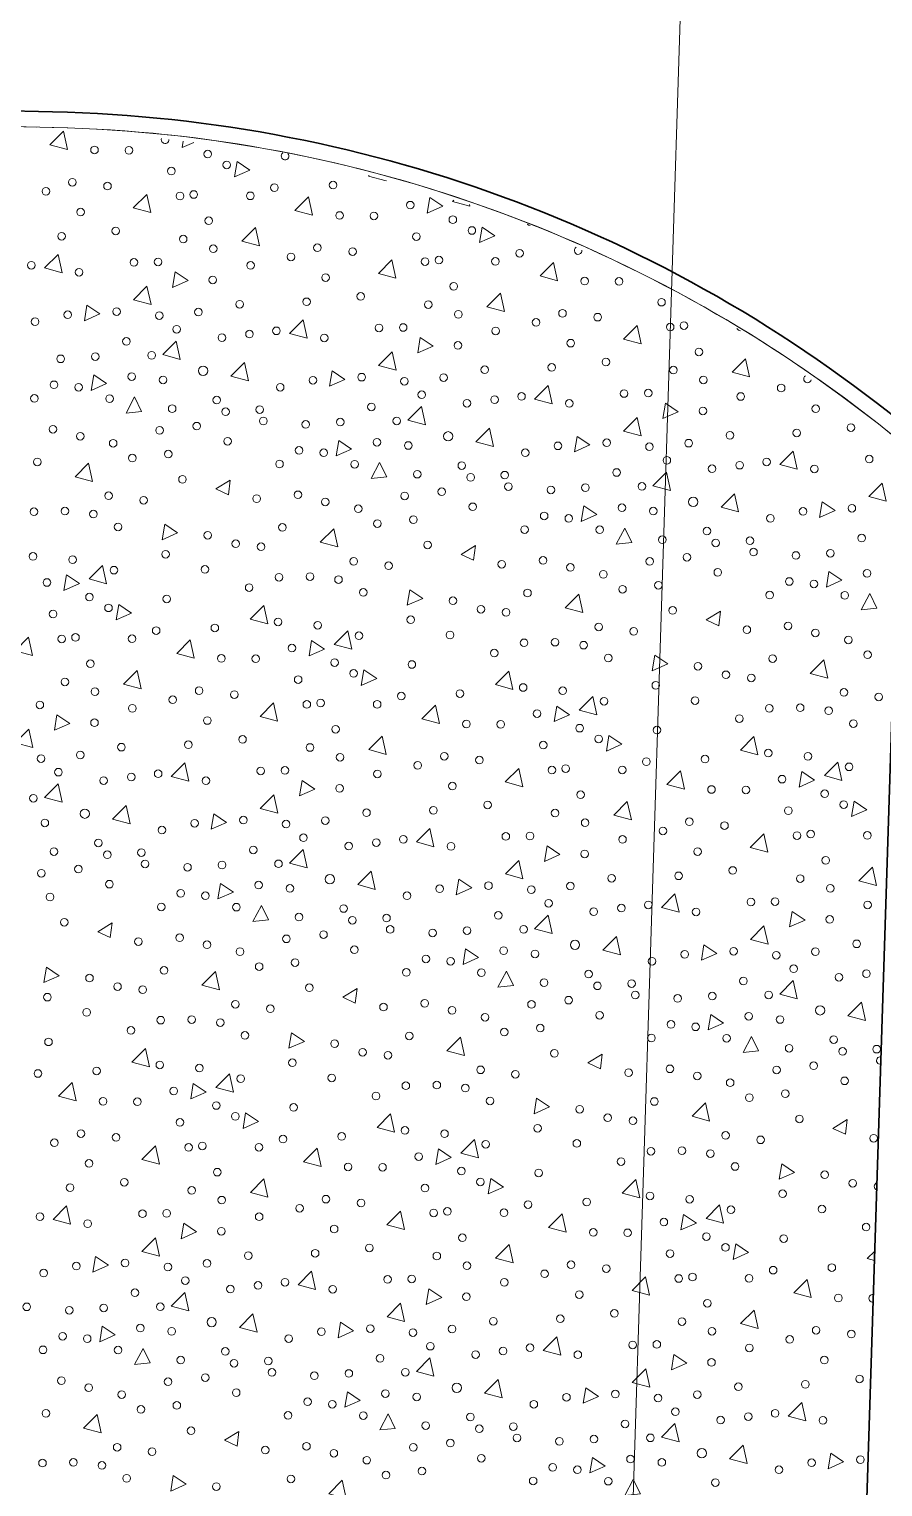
# Model space of a CAD drawing. Extents: x 2536801 to 2538856, y 7112140 to 7131569.
# Drawn here: x 2538194.9 to 2538231.5, y 7124911.7 to 7124974 of the extents above; entities that cross this region are included whole.
import ezdxf

# ---------------------------------------------------------------- set-up
doc = ezdxf.new("R2010")
doc.units = 0
doc.header["$LTSCALE"] = 100
doc.header["$MEASUREMENT"] = 0
for name, color, linetype, lineweight in [('D_BOC_XST', 4, 'Continuous', 13), ('D_EOS_ML', 7, 'Continuous', 30), ('D_EOT_ML', 7, 'Continuous', 13), ('D_FOC_XST', 4, 'Continuous', 30), ('D_RIPRAP_1', 7, 'Continuous', 0)]:
    doc.layers.add(name, color=color, linetype=linetype, lineweight=lineweight)

msp = doc.modelspace()

# ---------------------------------------------------------------- linework, layer by layer
at = {"layer": 'D_BOC_XST', "linetype": 'Continuous', "lineweight": 0}
msp.add_line((2538038.671, 7124973.335), (2538196.596, 7124969.806), dxfattribs=at)
msp.add_arc((2538194.604, 7124910.503), 59.333, 49.41596, 88.72014, dxfattribs=at)
at = {"layer": 'D_EOS_ML'}
msp.add_line((2538216.085, 7124449.685), (2538239.134, 7125173.106), dxfattribs=at)
at = {"layer": 'D_EOT_ML'}
msp.add_line((2538207.156, 7124483.476), (2538228.093, 7125140.592), dxfattribs=at)
at = {"layer": 'D_FOC_XST'}
msp.add_line((2538038.692, 7124974.001), (2538195.944, 7124970.488), dxfattribs=at)
msp.add_arc((2538194.604, 7124910.503), 60, 49.92551, 88.72014, dxfattribs=at)
at = {"layer": 'D_RIPRAP_1', "color": 7, "linetype": 'Continuous', "lineweight": 0}
for p, q in [((2538038.671, 7124973.335), (2538195.262, 7124969.836)), ((2538229.723, 7124877.721), (2538232.229, 7124956.385)), ((2538202.933, 7124954.372), (2538203.545, 7124954.745)), ((2538203.469, 7124954.117), (2538202.933, 7124954.372)), ((2538203.545, 7124954.745), (2538203.469, 7124954.117)), ((2538213.42, 7124951.569), (2538214.033, 7124951.942)), ((2538214.033, 7124951.942), (2538213.957, 7124951.314)), ((2538213.957, 7124951.314), (2538213.42, 7124951.569)), ((2538223.908, 7124948.767), (2538224.521, 7124949.139)), ((2538224.445, 7124948.512), (2538223.908, 7124948.767)), ((2538224.521, 7124949.139), (2538224.445, 7124948.512)), ((2538197.872, 7124935.435), (2538198.485, 7124935.807)), ((2538198.485, 7124935.807), (2538198.408, 7124935.18)), ((2538198.408, 7124935.18), (2538197.872, 7124935.435)), ((2538208.36, 7124932.632), (2538208.973, 7124933.004)), ((2538208.896, 7124932.377), (2538208.36, 7124932.632)), ((2538208.973, 7124933.004), (2538208.896, 7124932.377)), ((2538218.848, 7124929.829), (2538219.46, 7124930.202)), ((2538219.46, 7124930.202), (2538219.384, 7124929.574)), ((2538219.384, 7124929.574), (2538218.848, 7124929.829)), ((2538229.336, 7124927.026), (2538229.948, 7124927.399)), ((2538229.872, 7124926.771), (2538229.336, 7124927.026)), ((2538229.948, 7124927.399), (2538229.872, 7124926.771)), ((2538203.299, 7124913.695), (2538203.912, 7124914.067)), ((2538203.912, 7124914.067), (2538203.835, 7124913.439)), ((2538203.835, 7124913.439), (2538203.299, 7124913.695))]:
    msp.add_line(p, q, dxfattribs=at)
at = {"layer": 'D_RIPRAP_1', "color": 7, "linetype": 'Continuous', "lineweight": 0, "flags": 128}
for points in [[(2538196.577, 7124968.875), (2538195.826, 7124969.076), (2538196.406, 7124969.658)], [(2538203.725, 7124967.704), (2538203.836, 7124968.365), (2538204.385, 7124967.995)], [(2538200.146, 7124966.178), (2538199.394, 7124966.379), (2538199.974, 7124966.961)], [(2538207.065, 7124966.072), (2538206.314, 7124966.273), (2538206.894, 7124966.855)], [(2538211.975, 7124966.161), (2538212.085, 7124966.823), (2538212.634, 7124966.453)], [(2538204.793, 7124964.758), (2538204.041, 7124964.959), (2538204.621, 7124965.541)], [(2538214.213, 7124964.901), (2538214.324, 7124965.563), (2538214.873, 7124965.192)], [(2538196.345, 7124963.612), (2538195.593, 7124963.813), (2538196.173, 7124964.395)], [(2538210.634, 7124963.375), (2538209.882, 7124963.576), (2538210.462, 7124964.158)], [(2538217.553, 7124963.269), (2538216.802, 7124963.47), (2538217.382, 7124964.052)], [(2538201.079, 7124962.983), (2538201.189, 7124963.645), (2538201.738, 7124963.274)], [(2538200.153, 7124962.245), (2538199.401, 7124962.446), (2538199.981, 7124963.028)], [(2538215.281, 7124961.955), (2538214.529, 7124962.156), (2538215.109, 7124962.738)], [(2538197.301, 7124961.558), (2538197.411, 7124962.22), (2538197.96, 7124961.849)], [(2538206.833, 7124960.81), (2538206.081, 7124961.01), (2538206.661, 7124961.592)], [(2538221.122, 7124960.572), (2538220.37, 7124960.773), (2538220.95, 7124961.355)], [(2538201.406, 7124959.906), (2538200.654, 7124960.107), (2538201.234, 7124960.689)], [(2538211.567, 7124960.18), (2538211.677, 7124960.842), (2538212.226, 7124960.472)], [(2538210.641, 7124959.442), (2538209.889, 7124959.643), (2538210.469, 7124960.225)], [(2538225.769, 7124959.152), (2538225.017, 7124959.353), (2538225.597, 7124959.935)], [(2538204.323, 7124958.986), (2538203.571, 7124959.187), (2538204.151, 7124959.769)], [(2538207.789, 7124958.755), (2538207.899, 7124959.417), (2538208.448, 7124959.047)], [(2538197.59, 7124958.58), (2538197.7, 7124959.242), (2538198.249, 7124958.872)], [(2538217.321, 7124958.007), (2538216.569, 7124958.208), (2538217.149, 7124958.79)], [(2538199.751, 7124957.68), (2538199.084, 7124957.612), (2538199.448, 7124958.297)], [(2538211.893, 7124957.103), (2538211.142, 7124957.304), (2538211.722, 7124957.886)], [(2538222.055, 7124957.377), (2538222.165, 7124958.039), (2538222.714, 7124957.669)], [(2538214.811, 7124956.183), (2538214.059, 7124956.384), (2538214.639, 7124956.966)], [(2538221.129, 7124956.639), (2538220.377, 7124956.84), (2538220.957, 7124957.422)], [(2538208.078, 7124955.777), (2538208.188, 7124956.439), (2538208.737, 7124956.069)], [(2538218.277, 7124955.952), (2538218.387, 7124956.614), (2538218.936, 7124956.244)], [(2538227.809, 7124955.204), (2538227.057, 7124955.405), (2538227.637, 7124955.987)], [(2538197.654, 7124954.686), (2538196.903, 7124954.886), (2538197.483, 7124955.468)], [(2538210.239, 7124954.877), (2538209.572, 7124954.809), (2538209.936, 7124955.494)], [(2538222.381, 7124954.3), (2538221.63, 7124954.501), (2538222.21, 7124955.083)], [(2538231.617, 7124953.836), (2538230.865, 7124954.037), (2538231.445, 7124954.619)], [(2538225.299, 7124953.38), (2538224.547, 7124953.581), (2538225.127, 7124954.163)], [(2538228.765, 7124953.149), (2538228.875, 7124953.811), (2538229.424, 7124953.441)], [(2538218.566, 7124952.975), (2538218.676, 7124953.637), (2538219.225, 7124953.266)], [(2538200.63, 7124952.195), (2538200.741, 7124952.857), (2538201.29, 7124952.486)], [(2538208.142, 7124951.883), (2538207.391, 7124952.084), (2538207.971, 7124952.666)], [(2538220.727, 7124952.074), (2538220.06, 7124952.006), (2538220.424, 7124952.691)], [(2538196.426, 7124950.027), (2538196.537, 7124950.689), (2538197.086, 7124950.318)], [(2538198.254, 7124950.315), (2538197.503, 7124950.515), (2538198.083, 7124951.097)], [(2538229.054, 7124950.172), (2538229.164, 7124950.834), (2538229.713, 7124950.463)], [(2538211.118, 7124949.392), (2538211.229, 7124950.054), (2538211.778, 7124949.684)], [(2538198.664, 7124948.766), (2538198.775, 7124949.428), (2538199.324, 7124949.058)], [(2538205.151, 7124948.6), (2538204.4, 7124948.801), (2538204.98, 7124949.383)], [(2538218.63, 7124949.08), (2538217.879, 7124949.281), (2538218.459, 7124949.863)], [(2538231.214, 7124949.271), (2538230.548, 7124949.203), (2538230.912, 7124949.889)], [(2538208.742, 7124947.512), (2538207.991, 7124947.713), (2538208.571, 7124948.295)], [(2538195.085, 7124947.24), (2538194.334, 7124947.441), (2538194.914, 7124948.023)], [(2538202.004, 7124947.134), (2538201.253, 7124947.335), (2538201.833, 7124947.917)], [(2538206.914, 7124947.224), (2538207.025, 7124947.886), (2538207.574, 7124947.516)], [(2538221.606, 7124946.589), (2538221.717, 7124947.251), (2538222.266, 7124946.881)], [(2538229.118, 7124946.277), (2538228.367, 7124946.478), (2538228.947, 7124947.06)], [(2538199.732, 7124945.821), (2538198.981, 7124946.021), (2538199.56, 7124946.603)], [(2538209.152, 7124945.963), (2538209.263, 7124946.625), (2538209.812, 7124946.255)], [(2538215.639, 7124945.797), (2538214.888, 7124945.998), (2538215.468, 7124946.58)], [(2538205.573, 7124944.438), (2538204.822, 7124944.639), (2538205.401, 7124945.221)], [(2538212.492, 7124944.332), (2538211.741, 7124944.533), (2538212.321, 7124945.115)], [(2538217.402, 7124944.421), (2538217.513, 7124945.083), (2538218.062, 7124944.713)], [(2538219.23, 7124944.709), (2538218.479, 7124944.91), (2538219.058, 7124945.492)], [(2538196.018, 7124944.045), (2538196.129, 7124944.707), (2538196.678, 7124944.337)], [(2538195.092, 7124943.307), (2538194.34, 7124943.508), (2538194.92, 7124944.09)], [(2538210.22, 7124943.018), (2538209.468, 7124943.219), (2538210.048, 7124943.801)], [(2538219.64, 7124943.16), (2538219.751, 7124943.822), (2538220.3, 7124943.452)], [(2538226.127, 7124942.994), (2538225.376, 7124943.195), (2538225.956, 7124943.777)], [(2538201.772, 7124941.872), (2538201.02, 7124942.073), (2538201.6, 7124942.655)], [(2538229.718, 7124941.906), (2538228.967, 7124942.107), (2538229.546, 7124942.689)], [(2538206.506, 7124941.243), (2538206.616, 7124941.904), (2538207.165, 7124941.534)], [(2538216.061, 7124941.635), (2538215.309, 7124941.836), (2538215.889, 7124942.418)], [(2538222.98, 7124941.529), (2538222.229, 7124941.73), (2538222.809, 7124942.312)], [(2538227.89, 7124941.618), (2538228, 7124942.28), (2538228.55, 7124941.91)], [(2538196.345, 7124940.969), (2538195.593, 7124941.17), (2538196.173, 7124941.752)], [(2538205.58, 7124940.505), (2538204.828, 7124940.705), (2538205.408, 7124941.287)], [(2538199.262, 7124940.048), (2538198.51, 7124940.249), (2538199.09, 7124940.831)], [(2538220.708, 7124940.215), (2538219.956, 7124940.416), (2538220.536, 7124940.998)], [(2538230.128, 7124940.358), (2538230.239, 7124941.02), (2538230.788, 7124940.649)], [(2538202.728, 7124939.818), (2538202.839, 7124940.48), (2538203.388, 7124940.109)], [(2538212.26, 7124939.069), (2538211.508, 7124939.27), (2538212.088, 7124939.852)], [(2538226.549, 7124938.832), (2538225.797, 7124939.033), (2538226.377, 7124939.615)], [(2538206.833, 7124938.166), (2538206.081, 7124938.367), (2538206.661, 7124938.949)], [(2538216.994, 7124938.44), (2538217.104, 7124939.102), (2538217.653, 7124938.731)], [(2538216.068, 7124937.702), (2538215.316, 7124937.903), (2538215.896, 7124938.485)], [(2538231.196, 7124937.412), (2538230.444, 7124937.613), (2538231.024, 7124938.195)], [(2538203.017, 7124936.84), (2538203.128, 7124937.502), (2538203.677, 7124937.132)], [(2538209.75, 7124937.245), (2538208.998, 7124937.446), (2538209.578, 7124938.028)], [(2538213.216, 7124937.015), (2538213.326, 7124937.677), (2538213.875, 7124937.306)], [(2538222.748, 7124936.266), (2538221.996, 7124936.467), (2538222.576, 7124937.049)], [(2538205.178, 7124935.94), (2538204.511, 7124935.871), (2538204.875, 7124936.557)], [(2538227.482, 7124935.637), (2538227.592, 7124936.299), (2538228.141, 7124935.928)], [(2538217.321, 7124935.363), (2538216.569, 7124935.564), (2538217.149, 7124936.146)], [(2538226.556, 7124934.899), (2538225.804, 7124935.1), (2538226.384, 7124935.682)], [(2538220.238, 7124934.443), (2538219.486, 7124934.644), (2538220.066, 7124935.226)], [(2538213.505, 7124934.037), (2538213.615, 7124934.699), (2538214.165, 7124934.329)], [(2538223.704, 7124934.212), (2538223.814, 7124934.874), (2538224.363, 7124934.504)], [(2538195.569, 7124933.257), (2538195.68, 7124933.919), (2538196.229, 7124933.549)], [(2538215.666, 7124933.137), (2538214.999, 7124933.069), (2538215.363, 7124933.754)], [(2538203.082, 7124932.945), (2538202.33, 7124933.146), (2538202.91, 7124933.728)], [(2538227.808, 7124932.56), (2538227.057, 7124932.761), (2538227.637, 7124933.343)], [(2538223.993, 7124931.234), (2538224.103, 7124931.896), (2538224.652, 7124931.526)], [(2538230.726, 7124931.64), (2538229.974, 7124931.841), (2538230.554, 7124932.423)], [(2538206.057, 7124930.455), (2538206.168, 7124931.116), (2538206.717, 7124930.746)], [(2538213.57, 7124930.143), (2538212.818, 7124930.343), (2538213.398, 7124930.925)], [(2538226.154, 7124930.334), (2538225.487, 7124930.266), (2538225.851, 7124930.951)], [(2538200.091, 7124929.662), (2538199.339, 7124929.863), (2538199.919, 7124930.445)], [(2538196.944, 7124928.197), (2538196.192, 7124928.398), (2538196.772, 7124928.98)], [(2538201.853, 7124928.287), (2538201.964, 7124928.948), (2538202.513, 7124928.578)], [(2538203.681, 7124928.574), (2538202.93, 7124928.775), (2538203.51, 7124929.357)], [(2538216.545, 7124927.652), (2538216.656, 7124928.314), (2538217.205, 7124927.943)], [(2538204.092, 7124927.026), (2538204.202, 7124927.688), (2538204.751, 7124927.317)], [(2538210.578, 7124926.859), (2538209.827, 7124927.06), (2538210.407, 7124927.642)], [(2538224.057, 7124927.34), (2538223.306, 7124927.541), (2538223.886, 7124928.123)], [(2538200.512, 7124925.5), (2538199.761, 7124925.701), (2538200.341, 7124926.283)], [(2538214.169, 7124925.771), (2538213.418, 7124925.972), (2538213.998, 7124926.554)], [(2538207.431, 7124925.394), (2538206.68, 7124925.595), (2538207.26, 7124926.177)], [(2538212.341, 7124925.484), (2538212.452, 7124926.146), (2538213.001, 7124925.775)], [(2538227.033, 7124924.849), (2538227.144, 7124925.511), (2538227.693, 7124925.141)], [(2538205.159, 7124924.08), (2538204.408, 7124924.281), (2538204.988, 7124924.863)], [(2538214.579, 7124924.223), (2538214.69, 7124924.885), (2538215.239, 7124924.515)], [(2538221.066, 7124924.057), (2538220.315, 7124924.257), (2538220.895, 7124924.839)], [(2538196.711, 7124922.935), (2538195.959, 7124923.136), (2538196.539, 7124923.718)], [(2538211, 7124922.697), (2538210.249, 7124922.898), (2538210.829, 7124923.48)], [(2538217.919, 7124922.591), (2538217.168, 7124922.792), (2538217.748, 7124923.374)], [(2538222.829, 7124922.681), (2538222.94, 7124923.343), (2538223.489, 7124922.972)], [(2538224.657, 7124922.969), (2538223.906, 7124923.17), (2538224.486, 7124923.752)], [(2538201.445, 7124922.305), (2538201.556, 7124922.967), (2538202.105, 7124922.597)], [(2538200.519, 7124921.567), (2538199.767, 7124921.768), (2538200.347, 7124922.35)], [(2538215.647, 7124921.278), (2538214.896, 7124921.478), (2538215.475, 7124922.06)], [(2538225.067, 7124921.42), (2538225.178, 7124922.082), (2538225.727, 7124921.712)], [(2538197.667, 7124920.88), (2538197.778, 7124921.542), (2538198.327, 7124921.172)], [(2538207.199, 7124920.132), (2538206.447, 7124920.333), (2538207.027, 7124920.915)], [(2538221.488, 7124919.895), (2538220.737, 7124920.095), (2538221.316, 7124920.677)], [(2538211.933, 7124919.502), (2538212.044, 7124920.164), (2538212.593, 7124919.794)], [(2538228.407, 7124919.789), (2538227.656, 7124919.989), (2538228.236, 7124920.571)], [(2538201.772, 7124919.228), (2538201.02, 7124919.429), (2538201.6, 7124920.011)], [(2538211.007, 7124918.764), (2538210.255, 7124918.965), (2538210.835, 7124919.547)], [(2538204.689, 7124918.308), (2538203.937, 7124918.509), (2538204.517, 7124919.091)], [(2538226.135, 7124918.475), (2538225.384, 7124918.676), (2538225.963, 7124919.258)], [(2538197.956, 7124917.903), (2538198.067, 7124918.565), (2538198.616, 7124918.194)], [(2538208.155, 7124918.077), (2538208.266, 7124918.739), (2538208.815, 7124918.369)], [(2538200.117, 7124917.002), (2538199.451, 7124916.934), (2538199.814, 7124917.619)], [(2538217.687, 7124917.329), (2538216.935, 7124917.53), (2538217.515, 7124918.112)], [(2538212.26, 7124916.426), (2538211.508, 7124916.627), (2538212.088, 7124917.209)], [(2538222.421, 7124916.699), (2538222.532, 7124917.361), (2538223.081, 7124916.991)], [(2538221.495, 7124915.962), (2538220.743, 7124916.162), (2538221.323, 7124916.744)], [(2538208.444, 7124915.1), (2538208.555, 7124915.762), (2538209.104, 7124915.391)], [(2538215.177, 7124915.505), (2538214.425, 7124915.706), (2538215.005, 7124916.288)], [(2538218.643, 7124915.275), (2538218.754, 7124915.936), (2538219.303, 7124915.566)], [(2538228.175, 7124914.526), (2538227.423, 7124914.727), (2538228.003, 7124915.309)], [(2538198.021, 7124914.008), (2538197.269, 7124914.209), (2538197.849, 7124914.791)], [(2538210.605, 7124914.199), (2538209.939, 7124914.131), (2538210.302, 7124914.817)], [(2538222.748, 7124913.623), (2538221.996, 7124913.824), (2538222.576, 7124914.406)], [(2538225.665, 7124912.702), (2538224.913, 7124912.903), (2538225.493, 7124913.485)], [(2538218.932, 7124912.297), (2538219.043, 7124912.959), (2538219.592, 7124912.589)], [(2538229.131, 7124912.472), (2538229.241, 7124913.134), (2538229.79, 7124912.763)], [(2538200.997, 7124911.517), (2538201.107, 7124912.179), (2538201.656, 7124911.809)], [(2538208.509, 7124911.205), (2538207.757, 7124911.406), (2538208.337, 7124911.988)], [(2538221.093, 7124911.397), (2538220.427, 7124911.328), (2538220.79, 7124912.014)]]:
    msp.add_lwpolyline(points, close=True, dxfattribs=at)
for points in [[(2538201.983, 7124969.183), (2538201.487, 7124968.964), (2538201.532, 7124969.237)], [(2538210.209, 7124967.553), (2538210.212, 7124967.537), (2538209.461, 7124967.738), (2538209.484, 7124967.762)], [(2538213.787, 7124966.523), (2538213.803, 7124966.449), (2538213.051, 7124966.65), (2538213.117, 7124966.716)], [(2538231.114, 7124921.372), (2538230.803, 7124921.455), (2538231.127, 7124921.78)]]:
    msp.add_lwpolyline(points, dxfattribs=at)
at = {"layer": 'D_RIPRAP_1', "color": 7, "linetype": 'Continuous', "lineweight": 0}
for centre, radius in [((2538197.735, 7124968.859), 0.163), ((2538199.206, 7124968.843), 0.163), ((2538202.581, 7124968.68), 0.163), ((2538201.023, 7124967.956), 0.163), ((2538203.395, 7124968.218), 0.163), ((2538196.786, 7124967.479), 0.163), ((2538198.291, 7124967.315), 0.163), ((2538205.435, 7124967.247), 0.163), ((2538207.945, 7124967.358), 0.163), ((2538195.655, 7124967.09), 0.163), ((2538201.394, 7124966.89), 0.163), ((2538201.983, 7124966.954), 0.163), ((2538204.404, 7124966.897), 0.163), ((2538197.137, 7124966.204), 0.163), ((2538208.223, 7124966.057), 0.163), ((2538209.694, 7124966.04), 0.163), ((2538211.245, 7124966.499), 0.163), ((2538198.642, 7124965.398), 0.163), ((2538202.622, 7124965.831), 0.163), ((2538213.069, 7124965.877), 0.163), ((2538213.883, 7124965.415), 0.163), ((2538196.324, 7124965.169), 0.163), ((2538201.53, 7124965.05), 0.163), ((2538211.511, 7124965.153), 0.163), ((2538202.816, 7124964.634), 0.163), ((2538206.143, 7124964.287), 0.163), ((2538207.274, 7124964.677), 0.163), ((2538208.779, 7124964.513), 0.163), ((2538212.471, 7124964.151), 0.163), ((2538215.923, 7124964.444), 0.163), ((2538195.032, 7124963.928), 0.163), ((2538197.076, 7124963.628), 0.163), ((2538199.422, 7124964.051), 0.163), ((2538200.456, 7124964.07), 0.163), ((2538204.415, 7124963.923), 0.163), ((2538211.882, 7124964.087), 0.163), ((2538214.892, 7124964.094), 0.163), ((2538202.796, 7124963.304), 0.163), ((2538207.625, 7124963.401), 0.163), ((2538213.11, 7124963.028), 0.163), ((2538218.711, 7124963.254), 0.163), ((2538220.182, 7124963.237), 0.163), ((2538203.948, 7124962.262), 0.163), ((2538206.812, 7124962.366), 0.163), ((2538209.13, 7124962.595), 0.163), ((2538221.999, 7124962.35), 0.163), ((2538196.591, 7124961.814), 0.163), ((2538198.68, 7124961.947), 0.163), ((2538200.508, 7124961.775), 0.163), ((2538202.184, 7124961.928), 0.163), ((2538212.018, 7124962.248), 0.163), ((2538213.304, 7124961.831), 0.163), ((2538217.762, 7124961.874), 0.163), ((2538219.267, 7124961.71), 0.163), ((2538195.193, 7124961.517), 0.163), ((2538201.251, 7124961.194), 0.163), ((2538205.52, 7124961.125), 0.163), ((2538209.91, 7124961.248), 0.163), ((2538210.944, 7124961.268), 0.163), ((2538214.903, 7124961.121), 0.163), ((2538216.631, 7124961.485), 0.163), ((2538222.37, 7124961.284), 0.163), ((2538222.959, 7124961.348), 0.163), ((2538199.099, 7124960.674), 0.163), ((2538203.185, 7124960.834), 0.163), ((2538204.367, 7124960.986), 0.163), ((2538207.564, 7124960.825), 0.163), ((2538213.284, 7124960.502), 0.163), ((2538218.113, 7124960.598), 0.163), ((2538196.288, 7124959.928), 0.163), ((2538197.765, 7124960.026), 0.163), ((2538200.182, 7124960.078), 0.163), ((2538219.618, 7124959.792), 0.163), ((2538223.598, 7124960.225), 0.163), ((2538199.33, 7124959.167), 0.163), ((2538202.382, 7124959.417), 0.199), ((2538209.168, 7124959.144), 0.163), ((2538214.436, 7124959.459), 0.163), ((2538217.3, 7124959.563), 0.163), ((2538222.506, 7124959.445), 0.163), ((2538196.001, 7124958.817), 0.163), ((2538197.056, 7124958.713), 0.163), ((2538200.671, 7124959.026), 0.163), ((2538205.681, 7124958.714), 0.163), ((2538207.079, 7124959.011), 0.163), ((2538210.996, 7124958.972), 0.163), ((2538212.672, 7124959.125), 0.163), ((2538223.792, 7124959.029), 0.163), ((2538227.119, 7124958.682), 0.163), ((2538195.164, 7124958.235), 0.163), ((2538198.379, 7124958.225), 0.163), ((2538202.965, 7124958.166), 0.163), ((2538211.739, 7124958.391), 0.163), ((2538213.673, 7124958.031), 0.163), ((2538214.855, 7124958.183), 0.163), ((2538216.008, 7124958.322), 0.163), ((2538218.052, 7124958.023), 0.163), ((2538220.398, 7124958.445), 0.163), ((2538221.432, 7124958.465), 0.163), ((2538225.391, 7124958.318), 0.163), ((2538201.058, 7124957.798), 0.163), ((2538203.344, 7124957.664), 0.163), ((2538204.804, 7124957.758), 0.163), ((2538204.96, 7124957.271), 0.163), ((2538209.587, 7124957.871), 0.163), ((2538210.67, 7124957.275), 0.163), ((2538223.772, 7124957.699), 0.163), ((2538228.601, 7124957.795), 0.163), ((2538195.953, 7124956.917), 0.163), ((2538200.52, 7124956.87), 0.163), ((2538202.108, 7124957.05), 0.163), ((2538206.776, 7124957.125), 0.163), ((2538208.253, 7124957.223), 0.163), ((2538212.87, 7124956.615), 0.199), ((2538224.924, 7124956.656), 0.163), ((2538227.788, 7124956.76), 0.163), ((2538230.106, 7124956.989), 0.163), ((2538197.123, 7124956.616), 0.163), ((2538198.534, 7124956.32), 0.163), ((2538203.432, 7124956.404), 0.163), ((2538209.818, 7124956.364), 0.163), ((2538211.159, 7124956.223), 0.163), ((2538217.567, 7124956.208), 0.163), ((2538219.656, 7124956.341), 0.163), ((2538221.484, 7124956.17), 0.163), ((2538223.16, 7124956.322), 0.163), ((2538195.288, 7124955.521), 0.163), ((2538199.354, 7124955.685), 0.163), ((2538200.892, 7124955.855), 0.163), ((2538205.652, 7124955.432), 0.163), ((2538206.489, 7124956.014), 0.163), ((2538207.544, 7124955.91), 0.163), ((2538208.867, 7124955.422), 0.163), ((2538216.169, 7124955.911), 0.163), ((2538222.227, 7124955.588), 0.163), ((2538226.496, 7124955.52), 0.163), ((2538230.886, 7124955.642), 0.163), ((2538201.5, 7124954.776), 0.163), ((2538211.546, 7124954.996), 0.163), ((2538213.453, 7124955.364), 0.163), ((2538213.832, 7124954.861), 0.163), ((2538215.292, 7124954.955), 0.163), ((2538220.075, 7124955.068), 0.163), ((2538224.161, 7124955.228), 0.163), ((2538225.343, 7124955.381), 0.163), ((2538228.54, 7124955.22), 0.163), ((2538212.596, 7124954.247), 0.163), ((2538215.448, 7124954.468), 0.163), ((2538217.264, 7124954.323), 0.163), ((2538218.741, 7124954.42), 0.163), ((2538221.158, 7124954.472), 0.163), ((2538198.339, 7124954.072), 0.163), ((2538199.833, 7124953.882), 0.163), ((2538204.675, 7124953.95), 0.163), ((2538206.441, 7124954.114), 0.163), ((2538207.611, 7124953.813), 0.163), ((2538211.008, 7124954.067), 0.163), ((2538213.92, 7124953.601), 0.163), ((2538220.306, 7124953.561), 0.163), ((2538223.358, 7124953.812), 0.199), ((2538230.144, 7124953.539), 0.163), ((2538195.143, 7124953.392), 0.163), ((2538196.469, 7124953.419), 0.163), ((2538197.688, 7124953.292), 0.163), ((2538209.022, 7124953.517), 0.163), ((2538211.38, 7124953.052), 0.163), ((2538216.977, 7124953.211), 0.163), ((2538218.032, 7124953.107), 0.163), ((2538221.647, 7124953.42), 0.163), ((2538226.657, 7124953.108), 0.163), ((2538228.055, 7124953.405), 0.163), ((2538198.746, 7124952.742), 0.163), ((2538202.582, 7124952.387), 0.163), ((2538205.776, 7124952.718), 0.163), ((2538209.842, 7124952.882), 0.163), ((2538216.14, 7124952.629), 0.163), ((2538219.355, 7124952.619), 0.163), ((2538223.941, 7124952.561), 0.163), ((2538203.781, 7124952.024), 0.163), ((2538204.862, 7124951.892), 0.163), ((2538211.988, 7124951.973), 0.163), ((2538222.033, 7124952.193), 0.163), ((2538224.32, 7124952.058), 0.163), ((2538225.78, 7124952.152), 0.163), ((2538225.936, 7124951.666), 0.163), ((2538230.563, 7124952.265), 0.163), ((2538195.103, 7124951.482), 0.163), ((2538196.798, 7124951.341), 0.163), ((2538200.779, 7124951.573), 0.163), ((2538208.827, 7124951.269), 0.163), ((2538210.321, 7124951.079), 0.163), ((2538215.163, 7124951.147), 0.163), ((2538216.929, 7124951.311), 0.163), ((2538221.495, 7124951.264), 0.163), ((2538223.084, 7124951.444), 0.163), ((2538227.752, 7124951.52), 0.163), ((2538229.229, 7124951.618), 0.163), ((2538198.564, 7124950.892), 0.163), ((2538202.46, 7124950.923), 0.163), ((2538205.631, 7124950.589), 0.163), ((2538206.957, 7124950.616), 0.163), ((2538208.176, 7124950.489), 0.163), ((2538218.099, 7124951.011), 0.163), ((2538219.51, 7124950.714), 0.163), ((2538224.408, 7124950.799), 0.163), ((2538230.794, 7124950.758), 0.163), ((2538195.697, 7124950.365), 0.163), ((2538204.353, 7124950.15), 0.163), ((2538209.234, 7124949.939), 0.163), ((2538216.264, 7124949.915), 0.163), ((2538220.33, 7124950.079), 0.163), ((2538221.868, 7124950.25), 0.163), ((2538226.628, 7124949.826), 0.163), ((2538227.465, 7124950.408), 0.163), ((2538228.52, 7124950.304), 0.163), ((2538229.843, 7124949.816), 0.163), ((2538197.52, 7124949.743), 0.163), ((2538198.334, 7124949.281), 0.163), ((2538200.827, 7124949.662), 0.163), ((2538213.07, 7124949.585), 0.163), ((2538214.269, 7124949.221), 0.163), ((2538222.476, 7124949.17), 0.163), ((2538195.962, 7124949.018), 0.163), ((2538205.591, 7124948.679), 0.163), ((2538211.267, 7124948.771), 0.163), ((2538215.35, 7124949.089), 0.163), ((2538196.333, 7124947.952), 0.163), ((2538196.922, 7124948.017), 0.163), ((2538199.343, 7124947.96), 0.163), ((2538200.374, 7124948.309), 0.163), ((2538202.884, 7124948.421), 0.163), ((2538207.286, 7124948.538), 0.163), ((2538209.052, 7124948.089), 0.163), ((2538212.948, 7124948.12), 0.163), ((2538219.315, 7124948.466), 0.163), ((2538220.809, 7124948.276), 0.163), ((2538225.651, 7124948.345), 0.163), ((2538227.417, 7124948.508), 0.163), ((2538228.587, 7124948.208), 0.163), ((2538206.184, 7124947.562), 0.163), ((2538214.841, 7124947.348), 0.163), ((2538216.119, 7124947.786), 0.163), ((2538217.445, 7124947.813), 0.163), ((2538218.664, 7124947.686), 0.163), ((2538229.998, 7124947.911), 0.163), ((2538197.562, 7124946.893), 0.163), ((2538203.162, 7124947.119), 0.163), ((2538204.633, 7124947.103), 0.163), ((2538208.008, 7124946.94), 0.163), ((2538211.315, 7124946.859), 0.163), ((2538219.722, 7124947.136), 0.163), ((2538223.558, 7124946.782), 0.163), ((2538226.752, 7124947.112), 0.163), ((2538230.818, 7124947.276), 0.163), ((2538196.469, 7124946.113), 0.163), ((2538206.45, 7124946.216), 0.163), ((2538208.822, 7124946.478), 0.163), ((2538224.757, 7124946.418), 0.163), ((2538225.838, 7124946.286), 0.163), ((2538197.755, 7124945.697), 0.163), ((2538202.213, 7124945.739), 0.163), ((2538203.718, 7124945.575), 0.163), ((2538210.862, 7124945.506), 0.163), ((2538213.372, 7124945.618), 0.163), ((2538216.079, 7124945.876), 0.163), ((2538217.774, 7124945.736), 0.163), ((2538221.755, 7124945.968), 0.163), ((2538229.803, 7124945.664), 0.163), ((2538231.297, 7124945.473), 0.163), ((2538195.396, 7124945.133), 0.163), ((2538199.354, 7124944.986), 0.163), ((2538201.082, 7124945.35), 0.163), ((2538206.821, 7124945.15), 0.163), ((2538207.41, 7124945.214), 0.163), ((2538209.831, 7124945.157), 0.163), ((2538219.54, 7124945.287), 0.163), ((2538223.436, 7124945.318), 0.163), ((2538226.607, 7124944.984), 0.163), ((2538227.933, 7124945.01), 0.163), ((2538229.152, 7124944.883), 0.163), ((2538197.735, 7124944.367), 0.163), ((2538202.564, 7124944.464), 0.163), ((2538213.65, 7124944.316), 0.163), ((2538215.121, 7124944.3), 0.163), ((2538216.672, 7124944.759), 0.163), ((2538225.329, 7124944.545), 0.163), ((2538230.21, 7124944.334), 0.163), ((2538204.069, 7124943.658), 0.163), ((2538208.049, 7124944.091), 0.163), ((2538218.496, 7124944.137), 0.163), ((2538219.31, 7124943.675), 0.163), ((2538221.803, 7124944.057), 0.163), ((2538197.123, 7124942.99), 0.163), ((2538198.887, 7124943.324), 0.163), ((2538201.751, 7124943.428), 0.163), ((2538206.957, 7124943.31), 0.163), ((2538212.701, 7124942.936), 0.163), ((2538216.938, 7124943.413), 0.163), ((2538226.567, 7124943.073), 0.163), ((2538228.262, 7124942.933), 0.163), ((2538195.447, 7124942.838), 0.163), ((2538204.849, 7124942.31), 0.163), ((2538205.884, 7124942.33), 0.163), ((2538208.243, 7124942.894), 0.163), ((2538211.57, 7124942.547), 0.163), ((2538214.206, 7124942.772), 0.163), ((2538217.309, 7124942.347), 0.163), ((2538217.898, 7124942.411), 0.163), ((2538220.319, 7124942.354), 0.163), ((2538221.35, 7124942.704), 0.163), ((2538223.86, 7124942.815), 0.163), ((2538230.028, 7124942.484), 0.163), ((2538196.19, 7124942.256), 0.163), ((2538198.125, 7124941.897), 0.163), ((2538199.306, 7124942.049), 0.163), ((2538200.459, 7124942.188), 0.163), ((2538202.503, 7124941.888), 0.163), ((2538209.842, 7124942.183), 0.163), ((2538227.16, 7124941.956), 0.163), ((2538195.121, 7124941.14), 0.163), ((2538208.223, 7124941.564), 0.163), ((2538213.052, 7124941.661), 0.163), ((2538218.537, 7124941.288), 0.163), ((2538224.138, 7124941.514), 0.163), ((2538225.609, 7124941.497), 0.163), ((2538228.984, 7124941.334), 0.163), ((2538197.322, 7124940.48), 0.199), ((2538209.375, 7124940.521), 0.163), ((2538212.239, 7124940.625), 0.163), ((2538214.557, 7124940.855), 0.163), ((2538217.445, 7124940.507), 0.163), ((2538227.426, 7124940.61), 0.163), ((2538229.798, 7124940.872), 0.163), ((2538195.61, 7124940.088), 0.163), ((2538202.018, 7124940.074), 0.163), ((2538204.107, 7124940.207), 0.163), ((2538205.935, 7124940.035), 0.163), ((2538207.611, 7124940.187), 0.163), ((2538218.731, 7124940.091), 0.163), ((2538223.189, 7124940.134), 0.163), ((2538224.694, 7124939.97), 0.163), ((2538197.904, 7124939.229), 0.163), ((2538200.62, 7124939.777), 0.163), ((2538206.678, 7124939.453), 0.163), ((2538209.794, 7124939.246), 0.163), ((2538210.947, 7124939.385), 0.163), ((2538215.337, 7124939.508), 0.163), ((2538216.371, 7124939.527), 0.163), ((2538220.33, 7124939.38), 0.163), ((2538222.058, 7124939.744), 0.163), ((2538227.797, 7124939.544), 0.163), ((2538228.386, 7124939.608), 0.163), ((2538230.807, 7124939.551), 0.163), ((2538195.997, 7124938.861), 0.163), ((2538198.283, 7124938.726), 0.163), ((2538199.743, 7124938.82), 0.163), ((2538204.527, 7124938.933), 0.163), ((2538208.613, 7124939.094), 0.163), ((2538212.991, 7124939.085), 0.163), ((2538218.711, 7124938.761), 0.163), ((2538223.54, 7124938.858), 0.163), ((2538197.047, 7124938.113), 0.163), ((2538199.899, 7124938.334), 0.163), ((2538201.715, 7124938.188), 0.163), ((2538203.192, 7124938.286), 0.163), ((2538205.609, 7124938.337), 0.163), ((2538225.045, 7124938.052), 0.163), ((2538229.025, 7124938.485), 0.163), ((2538195.459, 7124937.932), 0.163), ((2538198.371, 7124937.467), 0.163), ((2538204.757, 7124937.427), 0.163), ((2538207.81, 7124937.677), 0.199), ((2538214.595, 7124937.404), 0.163), ((2538218.099, 7124937.385), 0.163), ((2538219.863, 7124937.719), 0.163), ((2538222.727, 7124937.823), 0.163), ((2538227.933, 7124937.705), 0.163), ((2538195.831, 7124936.918), 0.163), ((2538201.428, 7124937.076), 0.163), ((2538202.483, 7124936.972), 0.163), ((2538206.098, 7124937.286), 0.163), ((2538211.108, 7124936.974), 0.163), ((2538212.506, 7124937.271), 0.163), ((2538216.423, 7124937.232), 0.163), ((2538225.825, 7124936.705), 0.163), ((2538226.859, 7124936.724), 0.163), ((2538229.219, 7124937.288), 0.163), ((2538200.591, 7124936.495), 0.163), ((2538203.806, 7124936.484), 0.163), ((2538208.392, 7124936.426), 0.163), ((2538215.014, 7124936.13), 0.163), ((2538217.166, 7124936.651), 0.163), ((2538219.1, 7124936.291), 0.163), ((2538220.282, 7124936.443), 0.163), ((2538221.435, 7124936.582), 0.163), ((2538223.479, 7124936.282), 0.163), ((2538230.818, 7124936.578), 0.163), ((2538196.439, 7124935.838), 0.163), ((2538206.485, 7124936.058), 0.163), ((2538208.771, 7124935.923), 0.163), ((2538210.231, 7124936.018), 0.163), ((2538210.387, 7124935.531), 0.163), ((2538213.68, 7124935.483), 0.163), ((2538216.097, 7124935.535), 0.163), ((2538229.199, 7124935.958), 0.163), ((2538199.614, 7124935.013), 0.163), ((2538201.38, 7124935.176), 0.163), ((2538202.55, 7124934.876), 0.163), ((2538205.947, 7124935.13), 0.163), ((2538207.535, 7124935.31), 0.163), ((2538212.203, 7124935.385), 0.163), ((2538218.297, 7124934.874), 0.199), ((2538230.351, 7124934.916), 0.163), ((2538203.961, 7124934.58), 0.163), ((2538208.859, 7124934.664), 0.163), ((2538211.916, 7124934.273), 0.163), ((2538215.245, 7124934.624), 0.163), ((2538216.586, 7124934.483), 0.163), ((2538222.994, 7124934.468), 0.163), ((2538225.083, 7124934.601), 0.163), ((2538226.911, 7124934.429), 0.163), ((2538228.587, 7124934.582), 0.163), ((2538200.715, 7124933.781), 0.163), ((2538204.781, 7124933.944), 0.163), ((2538206.319, 7124934.115), 0.163), ((2538211.079, 7124933.692), 0.163), ((2538212.971, 7124934.17), 0.163), ((2538214.294, 7124933.682), 0.163), ((2538218.88, 7124933.623), 0.163), ((2538221.596, 7124934.171), 0.163), ((2538227.654, 7124933.848), 0.163), ((2538230.77, 7124933.64), 0.163), ((2538197.521, 7124933.45), 0.163), ((2538198.72, 7124933.086), 0.163), ((2538206.927, 7124933.036), 0.163), ((2538216.973, 7124933.255), 0.163), ((2538219.259, 7124933.12), 0.163), ((2538220.719, 7124933.215), 0.163), ((2538225.502, 7124933.328), 0.163), ((2538229.588, 7124933.488), 0.163), ((2538195.718, 7124932.636), 0.163), ((2538199.801, 7124932.955), 0.163), ((2538211.868, 7124932.373), 0.163), ((2538218.023, 7124932.507), 0.163), ((2538220.875, 7124932.728), 0.163), ((2538222.691, 7124932.582), 0.163), ((2538224.168, 7124932.68), 0.163), ((2538226.585, 7124932.732), 0.163), ((2538197.399, 7124931.986), 0.163), ((2538203.766, 7124932.332), 0.163), ((2538205.26, 7124932.142), 0.163), ((2538210.102, 7124932.21), 0.163), ((2538213.038, 7124932.073), 0.163), ((2538214.449, 7124931.777), 0.163), ((2538216.435, 7124932.327), 0.163), ((2538219.347, 7124931.861), 0.163), ((2538225.733, 7124931.821), 0.163), ((2538228.785, 7124932.071), 0.199), ((2538199.292, 7124931.213), 0.163), ((2538200.57, 7124931.652), 0.163), ((2538201.896, 7124931.678), 0.163), ((2538203.115, 7124931.551), 0.163), ((2538215.269, 7124931.142), 0.163), ((2538216.807, 7124931.312), 0.163), ((2538222.404, 7124931.471), 0.163), ((2538223.459, 7124931.367), 0.163), ((2538227.074, 7124931.68), 0.163), ((2538195.766, 7124930.725), 0.163), ((2538204.173, 7124931.002), 0.163), ((2538208.009, 7124930.647), 0.163), ((2538211.203, 7124930.978), 0.163), ((2538221.567, 7124930.889), 0.163), ((2538224.782, 7124930.879), 0.163), ((2538229.368, 7124930.821), 0.163), ((2538209.208, 7124930.283), 0.163), ((2538210.289, 7124930.152), 0.163), ((2538217.415, 7124930.233), 0.163), ((2538227.461, 7124930.453), 0.163), ((2538229.747, 7124930.318), 0.163), ((2538231.207, 7124930.412), 0.163), ((2538195.314, 7124929.372), 0.163), ((2538197.824, 7124929.483), 0.163), ((2538200.53, 7124929.741), 0.163), ((2538202.225, 7124929.601), 0.163), ((2538206.206, 7124929.833), 0.163), ((2538214.254, 7124929.529), 0.163), ((2538215.748, 7124929.339), 0.163), ((2538220.59, 7124929.407), 0.163), ((2538222.356, 7124929.571), 0.163), ((2538223.526, 7124929.27), 0.163), ((2538226.923, 7124929.524), 0.163), ((2538228.511, 7124929.704), 0.163), ((2538201.124, 7124928.624), 0.163), ((2538203.991, 7124929.152), 0.163), ((2538207.887, 7124929.183), 0.163), ((2538211.058, 7124928.849), 0.163), ((2538212.384, 7124928.876), 0.163), ((2538213.603, 7124928.749), 0.163), ((2538224.937, 7124928.974), 0.163), ((2538229.835, 7124929.058), 0.163), ((2538198.101, 7124928.182), 0.163), ((2538199.572, 7124928.165), 0.163), ((2538202.947, 7124928.003), 0.163), ((2538209.78, 7124928.41), 0.163), ((2538214.661, 7124928.199), 0.163), ((2538221.691, 7124928.175), 0.163), ((2538225.757, 7124928.339), 0.163), ((2538227.295, 7124928.509), 0.163), ((2538203.761, 7124927.541), 0.163), ((2538206.254, 7124927.922), 0.163), ((2538218.497, 7124927.844), 0.163), ((2538219.696, 7124927.481), 0.163), ((2538227.903, 7124927.43), 0.163), ((2538197.152, 7124926.802), 0.163), ((2538201.389, 7124927.278), 0.163), ((2538211.018, 7124926.939), 0.163), ((2538212.713, 7124926.798), 0.163), ((2538216.694, 7124927.03), 0.163), ((2538220.777, 7124927.349), 0.163), ((2538196.022, 7124926.413), 0.163), ((2538198.657, 7124926.638), 0.163), ((2538201.76, 7124926.212), 0.163), ((2538202.349, 7124926.276), 0.163), ((2538204.77, 7124926.219), 0.163), ((2538205.802, 7124926.569), 0.163), ((2538208.311, 7124926.681), 0.163), ((2538214.479, 7124926.349), 0.163), ((2538218.375, 7124926.38), 0.163), ((2538224.742, 7124926.726), 0.163), ((2538226.236, 7124926.536), 0.163), ((2538231.078, 7124926.604), 0.163), ((2538197.503, 7124925.526), 0.163), ((2538211.612, 7124925.822), 0.163), ((2538220.268, 7124925.607), 0.163), ((2538221.546, 7124926.046), 0.163), ((2538222.872, 7124926.073), 0.163), ((2538224.091, 7124925.946), 0.163), ((2538202.989, 7124925.153), 0.163), ((2538208.589, 7124925.379), 0.163), ((2538210.06, 7124925.362), 0.163), ((2538213.435, 7124925.2), 0.163), ((2538216.742, 7124925.119), 0.163), ((2538225.149, 7124925.396), 0.163), ((2538228.985, 7124925.042), 0.163), ((2538196.69, 7124924.491), 0.163), ((2538199.008, 7124924.72), 0.163), ((2538201.896, 7124924.373), 0.163), ((2538211.877, 7124924.475), 0.163), ((2538214.249, 7124924.738), 0.163), ((2538230.184, 7124924.678), 0.163), ((2538203.182, 7124923.957), 0.163), ((2538207.64, 7124923.999), 0.163), ((2538209.145, 7124923.835), 0.163), ((2538216.289, 7124923.766), 0.163), ((2538218.799, 7124923.878), 0.163), ((2538221.506, 7124924.136), 0.163), ((2538223.201, 7124923.995), 0.163), ((2538227.182, 7124924.228), 0.163), ((2538195.398, 7124923.25), 0.163), ((2538199.789, 7124923.373), 0.163), ((2538200.823, 7124923.393), 0.163), ((2538204.781, 7124923.246), 0.163), ((2538206.51, 7124923.61), 0.163), ((2538212.248, 7124923.409), 0.163), ((2538212.837, 7124923.474), 0.163), ((2538215.258, 7124923.416), 0.163), ((2538222.099, 7124923.019), 0.163), ((2538224.967, 7124923.546), 0.163), ((2538228.863, 7124923.577), 0.163), ((2538197.442, 7124922.951), 0.163), ((2538203.162, 7124922.627), 0.163), ((2538207.991, 7124922.723), 0.163), ((2538219.077, 7124922.576), 0.163), ((2538220.548, 7124922.56), 0.163), ((2538223.923, 7124922.397), 0.163), ((2538230.756, 7124922.805), 0.163), ((2538209.496, 7124921.917), 0.163), ((2538213.477, 7124922.35), 0.163), ((2538224.737, 7124921.935), 0.163), ((2538227.23, 7124922.316), 0.163), ((2538196.957, 7124921.136), 0.163), ((2538199.046, 7124921.269), 0.163), ((2538202.55, 7124921.25), 0.163), ((2538204.314, 7124921.584), 0.163), ((2538207.178, 7124921.688), 0.163), ((2538212.384, 7124921.57), 0.163), ((2538213.67, 7124921.154), 0.163), ((2538218.128, 7124921.196), 0.163), ((2538222.365, 7124921.673), 0.163), ((2538195.559, 7124920.839), 0.163), ((2538200.874, 7124921.098), 0.163), ((2538201.617, 7124920.516), 0.163), ((2538210.276, 7124920.57), 0.163), ((2538211.311, 7124920.59), 0.163), ((2538216.997, 7124920.807), 0.163), ((2538219.633, 7124921.032), 0.163), ((2538222.736, 7124920.607), 0.163), ((2538223.325, 7124920.671), 0.163), ((2538225.746, 7124920.614), 0.163), ((2538226.777, 7124920.963), 0.163), ((2538229.287, 7124921.075), 0.163), ((2538199.466, 7124919.996), 0.163), ((2538203.552, 7124920.156), 0.163), ((2538204.733, 7124920.309), 0.163), ((2538205.886, 7124920.448), 0.163), ((2538207.93, 7124920.148), 0.163), ((2538215.269, 7124920.443), 0.163), ((2538218.479, 7124919.92), 0.163), ((2538194.838, 7124919.396), 0.163), ((2538196.654, 7124919.251), 0.163), ((2538198.131, 7124919.348), 0.163), ((2538200.549, 7124919.4), 0.163), ((2538213.65, 7124919.824), 0.163), ((2538223.965, 7124919.548), 0.163), ((2538229.565, 7124919.773), 0.163), ((2538202.749, 7124918.74), 0.199), ((2538214.802, 7124918.781), 0.163), ((2538217.666, 7124918.885), 0.163), ((2538219.984, 7124919.115), 0.163), ((2538222.872, 7124918.767), 0.163), ((2538196.367, 7124918.139), 0.163), ((2538197.422, 7124918.035), 0.163), ((2538199.696, 7124918.489), 0.163), ((2538201.038, 7124918.348), 0.163), ((2538206.047, 7124918.036), 0.163), ((2538207.445, 7124918.333), 0.163), ((2538209.534, 7124918.466), 0.163), ((2538211.362, 7124918.295), 0.163), ((2538213.038, 7124918.447), 0.163), ((2538224.158, 7124918.351), 0.163), ((2538227.485, 7124918.004), 0.163), ((2538228.616, 7124918.393), 0.163), ((2538230.121, 7124918.229), 0.163), ((2538195.531, 7124917.557), 0.163), ((2538198.745, 7124917.547), 0.163), ((2538203.331, 7124917.489), 0.163), ((2538212.105, 7124917.713), 0.163), ((2538215.221, 7124917.506), 0.163), ((2538216.374, 7124917.645), 0.163), ((2538220.764, 7124917.767), 0.163), ((2538221.799, 7124917.787), 0.163), ((2538225.757, 7124917.64), 0.163), ((2538201.424, 7124917.121), 0.163), ((2538203.71, 7124916.986), 0.163), ((2538205.17, 7124917.08), 0.163), ((2538209.954, 7124917.193), 0.163), ((2538214.04, 7124917.354), 0.163), ((2538218.418, 7124917.345), 0.163), ((2538224.138, 7124917.021), 0.163), ((2538228.967, 7124917.118), 0.163), ((2538196.319, 7124916.239), 0.163), ((2538200.886, 7124916.192), 0.163), ((2538202.474, 7124916.372), 0.163), ((2538205.326, 7124916.593), 0.163), ((2538207.142, 7124916.448), 0.163), ((2538208.619, 7124916.546), 0.163), ((2538211.037, 7124916.597), 0.163), ((2538230.472, 7124916.312), 0.163), ((2538197.489, 7124915.939), 0.163), ((2538198.9, 7124915.642), 0.163), ((2538203.798, 7124915.726), 0.163), ((2538210.184, 7124915.686), 0.163), ((2538211.525, 7124915.545), 0.163), ((2538213.237, 7124915.937), 0.199), ((2538217.933, 7124915.531), 0.163), ((2538220.022, 7124915.664), 0.163), ((2538223.526, 7124915.644), 0.163), ((2538225.29, 7124915.978), 0.163), ((2538228.154, 7124916.082), 0.163), ((2538199.72, 7124915.007), 0.163), ((2538201.258, 7124915.178), 0.163), ((2538206.855, 7124915.336), 0.163), ((2538207.91, 7124915.232), 0.163), ((2538216.535, 7124915.233), 0.163), ((2538221.85, 7124915.492), 0.163), ((2538222.593, 7124914.91), 0.163), ((2538195.654, 7124914.843), 0.163), ((2538206.019, 7124914.754), 0.163), ((2538209.233, 7124914.744), 0.163), ((2538211.912, 7124914.318), 0.163), ((2538213.819, 7124914.686), 0.163), ((2538215.658, 7124914.277), 0.163), ((2538220.442, 7124914.39), 0.163), ((2538224.528, 7124914.551), 0.163), ((2538225.709, 7124914.703), 0.163), ((2538226.862, 7124914.842), 0.163), ((2538228.906, 7124914.542), 0.163), ((2538201.866, 7124914.098), 0.163), ((2538214.198, 7124914.183), 0.163), ((2538215.814, 7124913.791), 0.163), ((2538217.63, 7124913.645), 0.163), ((2538219.107, 7124913.743), 0.163), ((2538221.524, 7124913.794), 0.163), ((2538198.705, 7124913.394), 0.163), ((2538200.199, 7124913.204), 0.163), ((2538205.041, 7124913.272), 0.163), ((2538206.807, 7124913.436), 0.163), ((2538207.977, 7124913.136), 0.163), ((2538211.374, 7124913.389), 0.163), ((2538212.962, 7124913.569), 0.163), ((2538223.725, 7124913.134), 0.199), ((2538195.51, 7124912.714), 0.163), ((2538196.835, 7124912.741), 0.163), ((2538198.054, 7124912.614), 0.163), ((2538209.388, 7124912.839), 0.163), ((2538214.286, 7124912.924), 0.163), ((2538217.343, 7124912.533), 0.163), ((2538218.398, 7124912.429), 0.163), ((2538220.672, 7124912.884), 0.163), ((2538222.013, 7124912.743), 0.163), ((2538227.023, 7124912.431), 0.163), ((2538228.421, 7124912.728), 0.163), ((2538230.51, 7124912.861), 0.163), ((2538199.112, 7124912.064), 0.163), ((2538206.142, 7124912.04), 0.163), ((2538210.208, 7124912.204), 0.163), ((2538211.746, 7124912.375), 0.163), ((2538216.507, 7124911.951), 0.163), ((2538219.721, 7124911.941), 0.163), ((2538224.307, 7124911.883), 0.163), ((2538202.948, 7124911.71), 0.163)]:
    msp.add_circle(centre, radius, dxfattribs=at)
for centre, radius, start, end in [((2538194.604, 7124910.503), 59.337, 50.64665, 88.07604), ((2538200.757, 7124969.302), 0.163, 164.07461, 2.43761), ((2538205.888, 7124968.6), 0.163, 125.30336, 41.20885), ((2538216.376, 7124965.797), 0.163, 220.13927, 269.10498), ((2538218.433, 7124964.556), 0.163, 120.57226, 8.672), ((2538225.38, 7124961.291), 0.163, 201.27346, 269.33682), ((2538228.25, 7124959.071), 0.163, 124.96583, 345.64445), ((2538231.363, 7124929.925), 0.163, 79.92329, 276.42686), ((2538231.265, 7124924.546), 0.163, 105.97375, 250.3764), ((2538231.036, 7124919.757), 0.163, 79.07482, 277.27533)]:
    msp.add_arc(centre, radius, start, end, dxfattribs=at)

doc.saveas('drawing.dxf')
